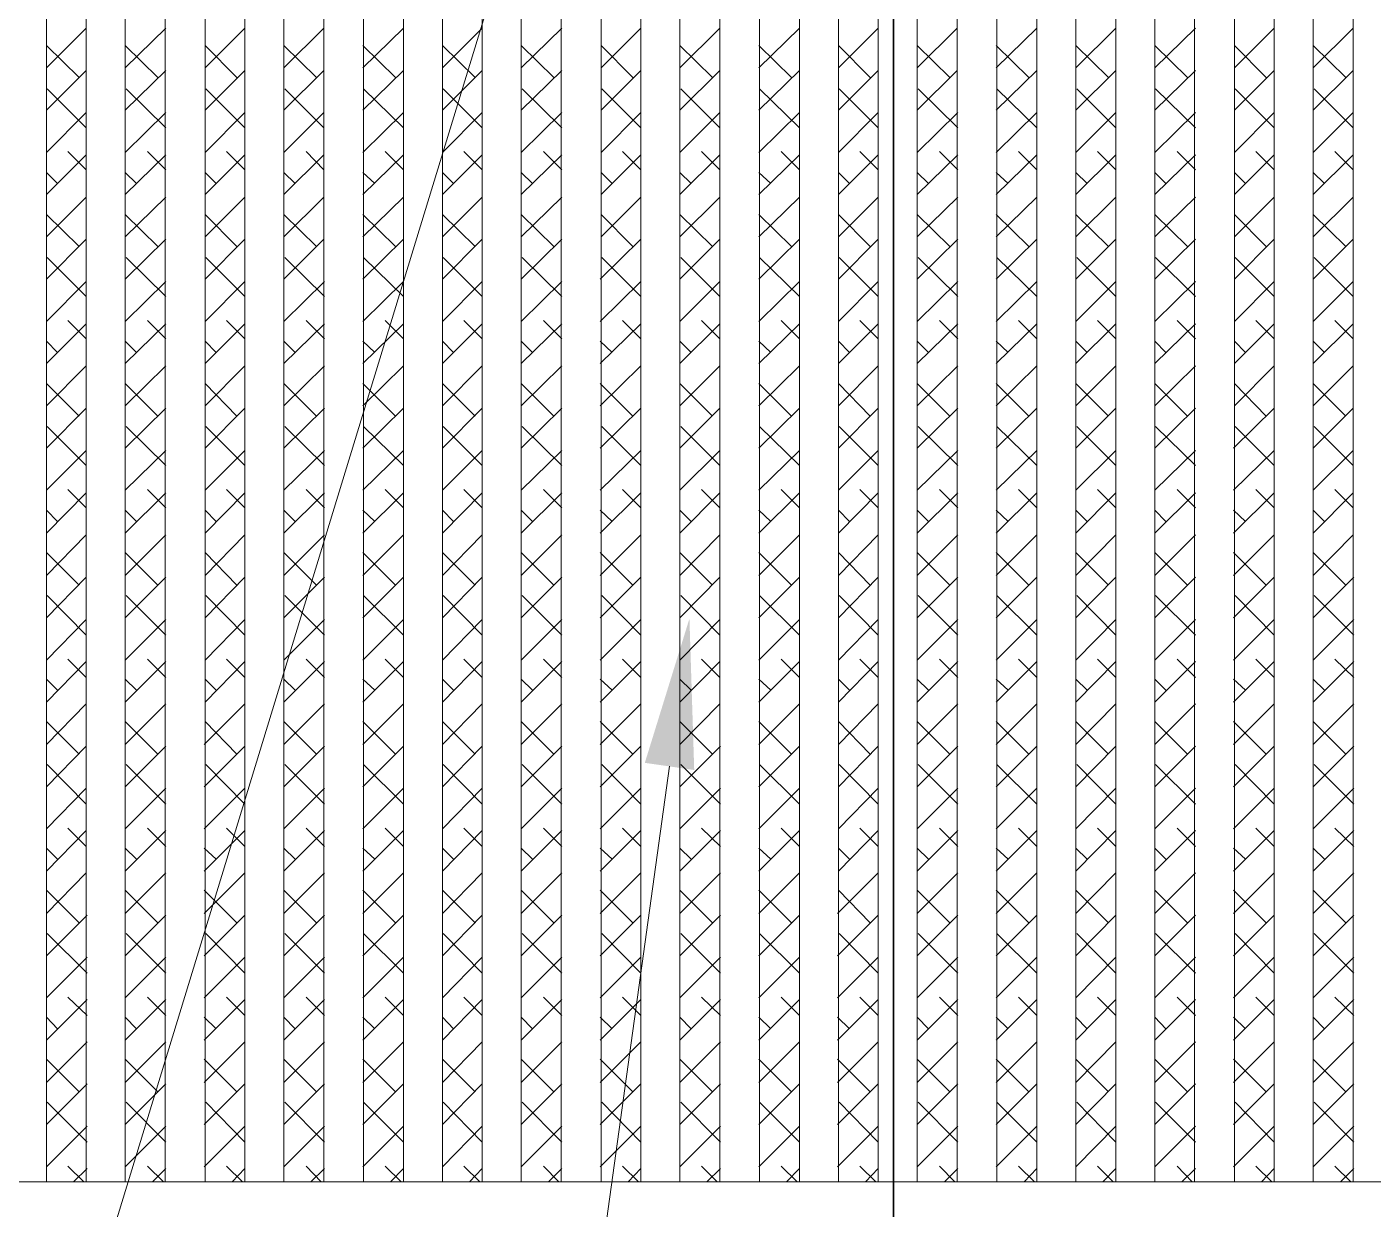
# Model space of a CAD drawing. Header units: inches. Extents: x 5 to 516, y -193 to 129.
# Drawn here: x 66.02 to 71.65, y -64.9 to -59.95 of the extents above; entities that cross this region are included whole.
import ezdxf

# ---------------------------------------------------------------- set-up
doc = ezdxf.new("R2010")
doc.units = ezdxf.units.IN
doc.header["$MEASUREMENT"] = 0
doc.layers.add('PDF4_Geometry', color=7, linetype='Continuous')
doc.layers.add('PDF4_Solid Fills', color=7, linetype='Continuous')

msp = doc.modelspace()

# ---------------------------------------------------------------- linework, layer by layer
at = {"layer": 'PDF4_Geometry', "lineweight": 35}
msp.add_lwpolyline([(69.6420867, -67.0196527), (69.6420867, -44.7463169), (69.74542, -44.7396504), (69.84542, -44.7229845)], dxfattribs=at)
at = {"layer": 'PDF4_Geometry', "lineweight": 15}
for points in [[(66.0987514, -64.7863135), (66.0987514, -55.9929795), (66.2654181, -55.9929795), (66.2654181, -64.7863135)], [(66.428755, -64.7863135), (66.428755, -55.9929795), (66.5954217, -55.9929795), (66.5954217, -64.7863135)], [(66.7620884, -64.7863135), (66.7620884, -55.9929795), (66.928755, -55.9929795), (66.928755, -64.7863135)], [(67.0920851, -64.7863135), (67.0920851, -55.9929795), (67.2587518, -55.9929795), (67.2587518, -64.7863135)], [(67.4254185, -64.7863135), (67.4254185, -55.9929795), (67.5920852, -55.9929795), (67.5920852, -64.7863135)], [(67.755422, -64.7863135), (67.755422, -55.9929795), (67.9220887, -55.9929795), (67.9220887, -64.7863135)], [(68.0854188, -64.7863135), (68.0854188, -55.9929795), (68.2520855, -55.9929795), (68.2520855, -64.7863135)], [(68.4187522, -64.7863135), (68.4187522, -55.9929795), (68.5854189, -55.9929795), (68.5854189, -64.7863135)], [(68.7487557, -64.7863135), (68.7487557, -55.9929795), (68.9154224, -55.9929795), (68.9154224, -64.7863135)], [(69.0820891, -64.7863135), (69.0820891, -55.9929795), (69.2487558, -55.9929795), (69.2487558, -64.7863135)], [(69.4120859, -64.7863135), (69.4120859, -55.9929795), (69.5787525, -55.9929795), (69.5787525, -64.7863135)], [(69.7420894, -64.7863135), (69.7420894, -55.9929795), (69.9087561, -55.9929795), (69.9087561, -64.7863135)], [(70.0754228, -64.7863135), (70.0754228, -55.9929795), (70.2420895, -55.9929795), (70.2420895, -64.7863135)], [(70.4054195, -64.7863135), (70.4054195, -55.9929795), (70.5720862, -55.9929795), (70.5720862, -64.7863135)], [(70.7354163, -64.7863135), (70.7354163, -55.9929795), (70.902083, -55.9929795), (70.902083, -64.7863135)], [(71.0687497, -64.7863135), (71.0687497, -55.9929795), (71.2354164, -55.9929795), (71.2354164, -64.7863135)], [(71.3987532, -64.7863135), (71.3987532, -55.9929795), (71.5654199, -55.9929795), (71.5654199, -64.7863135)]]:
    msp.add_lwpolyline(points, close=True, dxfattribs=at)
for points in [[(68.9587506, -56.5496473), (65.8820836, -66.6096482), (65.2120835, -66.6096482)], [(68.7054208, -63.046318), (68.2120874, -66.6096516), (67.5454207, -66.6096516)], [(65.7687547, -64.7863151), (72.5587553, -64.7863151)]]:
    msp.add_lwpolyline(points, dxfattribs=at)
at = {"layer": 'PDF4_Geometry', "color": 8, "lineweight": 15, "true_color": 0x808080}
for points in [[(66.0987514, -60.1263145), (66.2654181, -59.9596478)], [(66.428755, -60.1263145), (66.598755, -59.9596478)], [(66.7620884, -60.1263145), (66.928755, -59.9596478)], [(67.0920851, -60.1263145), (67.2587518, -59.9596478)], [(67.4220887, -60.1263145), (67.5920887, -59.9596478)], [(67.755422, -60.1263145), (67.9220887, -59.9596478)], [(68.0854188, -60.1263145), (68.2554188, -59.9596478)], [(68.4187522, -60.1263145), (68.5854189, -59.9596478)], [(68.7487557, -60.1263145), (68.9154224, -59.9596478)], [(69.0787525, -60.1263145), (69.2487525, -59.9596478)], [(69.4120859, -60.1263145), (69.5787525, -59.9596478)], [(69.7420894, -60.1263145), (69.9087561, -59.9596478)], [(70.0720862, -60.1263145), (70.2420862, -59.9596478)], [(70.4054195, -60.1263145), (70.5720862, -59.9596478)], [(70.7354163, -60.1263145), (70.9054163, -59.9596478)], [(71.0687497, -60.1263145), (71.2354164, -59.9596478)], [(71.3987532, -60.1263145), (71.5654199, -59.9596478)], [(66.235416, -60.1663129), (66.0987493, -60.0329795)], [(66.5654195, -60.1663129), (66.4287528, -60.0329795)], [(66.8954231, -60.1663129), (66.7620897, -60.0329795)], [(67.2287564, -60.1663129), (67.0920897, -60.0329795)], [(67.5587532, -60.1663129), (67.4220865, -60.0329795)], [(67.8920866, -60.1663129), (67.7554199, -60.0329795)], [(68.2220833, -60.1663129), (68.0854166, -60.0329795)], [(68.5520869, -60.1663129), (68.4187535, -60.0329795)], [(68.8854202, -60.1663129), (68.7487536, -60.0329795)], [(69.2154238, -60.1663129), (69.0787571, -60.0329795)], [(69.5454206, -60.1663129), (69.4120872, -60.0329795)], [(69.8787539, -60.1663129), (69.7420872, -60.0329795)], [(70.2087507, -60.1663129), (70.072084, -60.0329795)], [(70.542084, -60.1663129), (70.4054174, -60.0329795)], [(70.8720876, -60.1663129), (70.7354209, -60.0329795)], [(71.2020844, -60.1663129), (71.068751, -60.0329795)], [(71.5354177, -60.1663129), (71.3987511, -60.0329795)], [(66.0987514, -60.3029842), (66.2654181, -60.1363175)], [(66.428755, -60.3029842), (66.598755, -60.1363175)], [(66.7620884, -60.3029842), (66.928755, -60.1363175)], [(67.0920851, -60.3029842), (67.2587518, -60.1363175)], [(67.4220887, -60.3029842), (67.5920887, -60.1363175)], [(67.755422, -60.3029842), (67.9220887, -60.1363175)], [(68.0854188, -60.3029842), (68.2554188, -60.1363175)], [(68.4187522, -60.3029842), (68.5854189, -60.1363175)], [(68.7487557, -60.3029842), (68.9154224, -60.1363175)], [(69.0787525, -60.3029842), (69.2487525, -60.1363175)], [(69.4120859, -60.3029842), (69.5787525, -60.1363175)], [(69.7420894, -60.3029842), (69.9087561, -60.1363175)], [(70.0720862, -60.3029842), (70.2420862, -60.1363175)], [(70.4054195, -60.3029842), (70.5720862, -60.1363175)], [(70.7354163, -60.3029842), (70.9054163, -60.1363175)], [(71.0687497, -60.3029842), (71.2354164, -60.1363175)], [(71.3987532, -60.3029842), (71.5654199, -60.1363175)], [(66.2654181, -60.3763145), (66.1020848, -60.2129812)], [(66.5987515, -60.3763145), (66.4320848, -60.2129812)], [(66.928755, -60.3763145), (66.7654217, -60.2129812)], [(67.2587518, -60.3763145), (67.0954185, -60.2129812)], [(67.5920852, -60.3763145), (67.4254185, -60.2129812)], [(67.9220887, -60.3763145), (67.7587554, -60.2129812)], [(68.2554221, -60.3763145), (68.0887554, -60.2129812)], [(68.5854189, -60.3763145), (68.4220855, -60.2129812)], [(68.9154224, -60.3763145), (68.7520891, -60.2129812)], [(69.2487558, -60.3763145), (69.0820891, -60.2129812)], [(69.5787525, -60.3763145), (69.4154192, -60.2129812)], [(69.9120859, -60.3763145), (69.7454192, -60.2129812)], [(70.2420895, -60.3763145), (70.0754228, -60.2129812)], [(70.5720862, -60.3763145), (70.4087529, -60.2129812)], [(70.9054196, -60.3763145), (70.7387529, -60.2129812)], [(71.2354164, -60.3763145), (71.072083, -60.2129812)], [(71.5654199, -60.3763145), (71.4020866, -60.2129812)], [(66.0987514, -60.4796471), (66.2654181, -60.3129804)], [(66.428755, -60.4796471), (66.598755, -60.3129804)], [(66.7620884, -60.4796471), (66.928755, -60.3129804)], [(67.0920851, -60.4796471), (67.2587518, -60.3129804)], [(67.4220887, -60.4796471), (67.5920887, -60.3129804)], [(67.755422, -60.4796471), (67.9220887, -60.3129804)], [(68.0854188, -60.4796471), (68.2554188, -60.3129804)], [(68.4187522, -60.4796471), (68.5854189, -60.3129804)], [(68.7487557, -60.4796471), (68.9154224, -60.3129804)], [(69.0787525, -60.4796471), (69.2487525, -60.3129804)], [(69.4120859, -60.4796471), (69.5787525, -60.3129804)], [(69.7420894, -60.4796471), (69.9120894, -60.3129804)], [(70.0720862, -60.4796471), (70.2420862, -60.3129804)], [(70.4054195, -60.4796471), (70.5720862, -60.3129804)], [(70.7354163, -60.4796471), (70.9054163, -60.3129804)], [(71.0687497, -60.4796471), (71.2354164, -60.3129804)], [(71.3987532, -60.4796471), (71.5654199, -60.3129804)], [(66.2654181, -60.5529842), (66.1887515, -60.4763175)], [(66.5987515, -60.5529842), (66.5220848, -60.4763175)], [(66.928755, -60.5529842), (66.8520884, -60.4763175)], [(67.2587518, -60.5529842), (67.1854185, -60.4763175)], [(67.5920852, -60.5529842), (67.5154185, -60.4763175)], [(67.9220887, -60.5529842), (67.8454221, -60.4763175)], [(68.2554221, -60.5529842), (68.1787554, -60.4763175)], [(68.5854189, -60.5529842), (68.5087522, -60.4763175)], [(68.9154224, -60.5529842), (68.8387557, -60.4763175)], [(69.2487558, -60.5529842), (69.1720891, -60.4763175)], [(69.5787525, -60.5529842), (69.5020859, -60.4763175)], [(69.9120859, -60.5529842), (69.8354192, -60.4763175)], [(70.2420895, -60.5529842), (70.1654228, -60.4763175)], [(70.5720862, -60.5529842), (70.4954195, -60.4763175)], [(70.9054196, -60.5529842), (70.8287529, -60.4763175)], [(71.2354164, -60.5529842), (71.1587497, -60.4763175)], [(71.5654199, -60.5529842), (71.4887532, -60.4763175)], [(66.0987514, -60.6563167), (66.2654181, -60.48965)], [(66.428755, -60.6563167), (66.598755, -60.48965)], [(66.7620884, -60.6563167), (66.928755, -60.48965)], [(67.0920851, -60.6563167), (67.2587518, -60.48965)], [(67.4220887, -60.6563167), (67.5920887, -60.48965)], [(67.755422, -60.6563167), (67.9220887, -60.48965)], [(68.0854188, -60.6563167), (68.2554188, -60.48965)], [(68.4187522, -60.6563167), (68.5854189, -60.48965)], [(68.7487557, -60.6563167), (68.9154224, -60.48965)], [(69.0787525, -60.6563167), (69.2487525, -60.48965)], [(69.4120859, -60.6563167), (69.5787525, -60.48965)], [(69.7420894, -60.6563167), (69.9120894, -60.48965)], [(70.0720862, -60.6563167), (70.2420862, -60.48965)], [(70.4054195, -60.6563167), (70.5720862, -60.48965)], [(70.7354163, -60.6563167), (70.9054163, -60.48965)], [(71.0687497, -60.6563167), (71.2354164, -60.48965)], [(71.3987532, -60.6563167), (71.5654199, -60.48965)], [(66.145423, -60.6096452), (66.0987563, -60.5629785)], [(66.4754198, -60.6096452), (66.4287531, -60.5629785)], [(66.8087531, -60.6096452), (66.7620865, -60.5629785)], [(67.1387499, -60.6096452), (67.0920832, -60.5629785)], [(67.4720833, -60.6096452), (67.4220833, -60.5629785)], [(67.8020868, -60.6096452), (67.7554201, -60.5629785)], [(68.1320904, -60.6096452), (68.0854237, -60.5629785)], [(68.4654237, -60.6096452), (68.4187571, -60.5629785)], [(68.7954205, -60.6096452), (68.7487538, -60.5629785)], [(69.1287539, -60.6096452), (69.0787539, -60.5629785)], [(69.4587506, -60.6096452), (69.412084, -60.5629785)], [(69.7887542, -60.6096452), (69.7420875, -60.5629785)], [(70.1220875, -60.6096452), (70.0720875, -60.5629785)], [(70.4520843, -60.6096452), (70.4054176, -60.5629785)], [(70.7820879, -60.6096452), (70.7354212, -60.5629785)], [(71.1154212, -60.6096452), (71.0687546, -60.5629785)], [(71.445418, -60.6096452), (71.3987513, -60.5629785)], [(66.0987514, -60.8329796), (66.2654181, -60.6663129)], [(66.428755, -60.8329796), (66.598755, -60.6663129)], [(66.7620884, -60.8329796), (66.928755, -60.6663129)], [(67.0920851, -60.8329796), (67.2587518, -60.6663129)], [(67.4220887, -60.8329796), (67.5920887, -60.6663129)], [(67.755422, -60.8329796), (67.9220887, -60.6663129)], [(68.0854188, -60.8329796), (68.2554188, -60.6663129)], [(68.4187522, -60.8329796), (68.5854189, -60.6663129)], [(68.7487557, -60.8329796), (68.9154224, -60.6663129)], [(69.0787525, -60.8329796), (69.2487525, -60.6663129)], [(69.4120859, -60.8329796), (69.5787525, -60.6663129)], [(69.7420894, -60.8329796), (69.9120894, -60.6663129)], [(70.0720862, -60.8329796), (70.2420862, -60.6663129)], [(70.4054195, -60.8329796), (70.5720862, -60.6663129)], [(70.7354163, -60.8329796), (70.9054163, -60.6663129)], [(71.0687497, -60.8329796), (71.2354164, -60.6663129)], [(71.3987532, -60.8329796), (71.5654199, -60.6663129)], [(66.235416, -60.872978), (66.0987493, -60.7396446)], [(66.5654195, -60.872978), (66.4287528, -60.7396446)], [(66.8954231, -60.872978), (66.7620897, -60.7396446)], [(67.2287564, -60.872978), (67.0920897, -60.7396446)], [(67.5587532, -60.872978), (67.4220865, -60.7396446)], [(67.8920866, -60.872978), (67.7554199, -60.7396446)], [(68.2220833, -60.872978), (68.0854166, -60.7396446)], [(68.5520869, -60.872978), (68.4187535, -60.7396446)], [(68.8854202, -60.872978), (68.7487536, -60.7396446)], [(69.2154238, -60.872978), (69.0787571, -60.7396446)], [(69.5454206, -60.872978), (69.4120872, -60.7396446)], [(69.8787539, -60.872978), (69.7420872, -60.7396446)], [(70.2087507, -60.872978), (70.072084, -60.7396446)], [(70.542084, -60.872978), (70.4054174, -60.7396446)], [(70.8720876, -60.872978), (70.7354209, -60.7396446)], [(71.2020844, -60.872978), (71.068751, -60.7396446)], [(71.5354177, -60.872978), (71.3987511, -60.7396446)], [(66.0987514, -61.0096493), (66.2654181, -60.8429826)], [(66.428755, -61.0096493), (66.598755, -60.8429826)], [(66.7620884, -61.0096493), (66.928755, -60.8429826)], [(67.0920851, -61.0096493), (67.2587518, -60.8429826)], [(67.4220887, -61.0096493), (67.5920887, -60.8429826)], [(67.755422, -61.0096493), (67.9220887, -60.8429826)], [(68.0854188, -61.0096493), (68.2554188, -60.8429826)], [(68.4154224, -61.0096493), (68.5854224, -60.8429826)], [(68.7487557, -61.0096493), (68.9154224, -60.8429826)], [(69.0787525, -61.0096493), (69.2487525, -60.8429826)], [(69.4120859, -61.0096493), (69.5787525, -60.8429826)], [(69.7420894, -61.0096493), (69.9120894, -60.8429826)], [(70.0720862, -61.0096493), (70.2420862, -60.8429826)], [(70.4054195, -61.0096493), (70.5720862, -60.8429826)], [(70.7354163, -61.0096493), (70.9054163, -60.8429826)], [(71.0687497, -61.0096493), (71.2354164, -60.8429826)], [(71.3987532, -61.0096493), (71.5654199, -60.8429826)], [(66.2654181, -61.0829796), (66.1020848, -60.9196463)], [(66.5987515, -61.0829796), (66.4320848, -60.9196463)], [(66.928755, -61.0829796), (66.7654217, -60.9196463)], [(67.2620884, -61.0829796), (67.0954217, -60.9196463)], [(67.5920852, -61.0829796), (67.4254185, -60.9196463)], [(67.9220887, -61.0829796), (67.7587554, -60.9196463)], [(68.2554221, -61.0829796), (68.0887554, -60.9196463)], [(68.5854189, -61.0829796), (68.4220855, -60.9196463)], [(68.9154224, -61.0829796), (68.7520891, -60.9196463)], [(69.2487558, -61.0829796), (69.0820891, -60.9196463)], [(69.5787525, -61.0829796), (69.4154192, -60.9196463)], [(69.9120859, -61.0829796), (69.7454192, -60.9196463)], [(70.2420895, -61.0829796), (70.0754228, -60.9196463)], [(70.5720862, -61.0829796), (70.4087529, -60.9196463)], [(70.9054196, -61.0829796), (70.7387529, -60.9196463)], [(71.2354164, -61.0829796), (71.072083, -60.9196463)], [(71.5654199, -61.0829796), (71.4020866, -60.9196463)], [(66.0987514, -61.1863189), (66.2654181, -61.0196523)], [(66.428755, -61.1863189), (66.598755, -61.0196523)], [(66.7620884, -61.1863189), (66.928755, -61.0196523)], [(67.0920851, -61.1863189), (67.2620851, -61.0196523)], [(67.4220887, -61.1863189), (67.5920887, -61.0196523)], [(67.755422, -61.1863189), (67.9220887, -61.0196523)], [(68.0854188, -61.1863189), (68.2554188, -61.0196523)], [(68.4154224, -61.1863189), (68.5854224, -61.0196523)], [(68.7487557, -61.1863189), (68.9154224, -61.0196523)], [(69.0787525, -61.1863189), (69.2487525, -61.0196523)], [(69.4120859, -61.1863189), (69.5787525, -61.0196523)], [(69.7420894, -61.1863189), (69.9120894, -61.0196523)], [(70.0720862, -61.1863189), (70.2420862, -61.0196523)], [(70.4054195, -61.1863189), (70.5720862, -61.0196523)], [(70.7354163, -61.1863189), (70.9054163, -61.0196523)], [(71.0687497, -61.1863189), (71.2354164, -61.0196523)], [(71.3987532, -61.1863189), (71.5654199, -61.0196523)], [(66.0987514, -61.3629818), (66.2654181, -61.1963151)], [(66.2654181, -61.2596493), (66.1887515, -61.1829826)], [(66.428755, -61.3629818), (66.598755, -61.1963151)], [(66.5987515, -61.2596493), (66.5220848, -61.1829826)], [(66.7620884, -61.3629818), (66.928755, -61.1963151)], [(66.928755, -61.2596493), (66.8520884, -61.1829826)], [(67.0920851, -61.3629818), (67.2620851, -61.1963151)], [(67.2620884, -61.2596493), (67.1854217, -61.1829826)], [(67.4220887, -61.3629818), (67.5920887, -61.1963151)], [(67.5920852, -61.2596493), (67.5154185, -61.1829826)], [(67.755422, -61.3629818), (67.9220887, -61.1963151)], [(67.9220887, -61.2596493), (67.8454221, -61.1829826)], [(68.0854188, -61.3629818), (68.2554188, -61.1963151)], [(68.2554221, -61.2596493), (68.1787554, -61.1829826)], [(68.4154224, -61.3629818), (68.5854224, -61.1963151)], [(68.5854189, -61.2596493), (68.5087522, -61.1829826)], [(68.7487557, -61.3629818), (68.9154224, -61.1963151)], [(68.9154224, -61.2596493), (68.8387557, -61.1829826)], [(69.0787525, -61.3629818), (69.2487525, -61.1963151)], [(69.2487558, -61.2596493), (69.1720891, -61.1829826)], [(69.4120859, -61.3629818), (69.5787525, -61.1963151)], [(69.5787525, -61.2596493), (69.5020859, -61.1829826)], [(69.7420894, -61.3629818), (69.9120894, -61.1963151)], [(69.9120859, -61.2596493), (69.8354192, -61.1829826)], [(70.0720862, -61.3629818), (70.2420862, -61.1963151)], [(70.2420895, -61.2596493), (70.1654228, -61.1829826)], [(70.4054195, -61.3629818), (70.5720862, -61.1963151)], [(70.5720862, -61.2596493), (70.4954195, -61.1829826)], [(70.7354163, -61.3629818), (70.9054163, -61.1963151)], [(70.9054196, -61.2596493), (70.8287529, -61.1829826)], [(71.0687497, -61.3629818), (71.2354164, -61.1963151)], [(71.2354164, -61.2596493), (71.1587497, -61.1829826)], [(71.3987532, -61.3629818), (71.5654199, -61.1963151)], [(71.5654199, -61.2596493), (71.4887532, -61.1829826)], [(66.145423, -61.316317), (66.0987563, -61.2696504)], [(66.4754198, -61.316317), (66.4287531, -61.2696504)], [(66.8087531, -61.316317), (66.7620865, -61.2696504)], [(67.1387499, -61.316317), (67.0920832, -61.2696504)], [(67.4720833, -61.316317), (67.4220833, -61.2696504)], [(67.8020868, -61.316317), (67.7554201, -61.2696504)], [(68.1320904, -61.316317), (68.0854237, -61.2696504)], [(68.4654237, -61.316317), (68.4154237, -61.2696504)], [(68.7954205, -61.316317), (68.7487538, -61.2696504)], [(69.1287539, -61.316317), (69.0787539, -61.2696504)], [(69.4587506, -61.316317), (69.412084, -61.2696504)], [(69.7887542, -61.316317), (69.7420875, -61.2696504)], [(70.1220875, -61.316317), (70.0720875, -61.2696504)], [(70.4520843, -61.316317), (70.4054176, -61.2696504)], [(70.7820879, -61.316317), (70.7354212, -61.2696504)], [(71.1154212, -61.316317), (71.0687546, -61.2696504)], [(71.445418, -61.316317), (71.3987513, -61.2696504)], [(66.0987514, -61.5396447), (66.2654181, -61.372978)], [(66.428755, -61.5396447), (66.598755, -61.372978)], [(66.7620884, -61.5396447), (66.928755, -61.372978)], [(67.0920851, -61.5396447), (67.2620851, -61.372978)], [(67.4220887, -61.5396447), (67.5920887, -61.372978)], [(67.755422, -61.5396447), (67.9220887, -61.372978)], [(68.0854188, -61.5396447), (68.2554188, -61.372978)], [(68.4154224, -61.5396447), (68.5854224, -61.372978)], [(68.7487557, -61.5396447), (68.9154224, -61.372978)], [(69.0787525, -61.5396447), (69.2487525, -61.372978)], [(69.4120859, -61.5396447), (69.5787525, -61.372978)], [(69.7420894, -61.5396447), (69.9120894, -61.372978)], [(70.0720862, -61.5396447), (70.2420862, -61.372978)], [(70.4054195, -61.5396447), (70.5720862, -61.372978)], [(70.7354163, -61.5396447), (70.9054163, -61.372978)], [(71.0687497, -61.5396447), (71.2354164, -61.372978)], [(71.3987532, -61.5396447), (71.5654199, -61.372978)], [(66.235416, -61.5829797), (66.0987493, -61.446313)], [(66.5654195, -61.5829797), (66.4287528, -61.446313)], [(66.8954231, -61.5829797), (66.7620897, -61.446313)], [(67.2287564, -61.5829797), (67.0920897, -61.446313)], [(67.5587532, -61.5829797), (67.4220865, -61.446313)], [(67.8920866, -61.5829797), (67.7554199, -61.446313)], [(68.2220833, -61.5829797), (68.0854166, -61.446313)], [(68.5520869, -61.5829797), (68.4154202, -61.446313)], [(68.8854202, -61.5829797), (68.7487536, -61.446313)], [(69.2154238, -61.5829797), (69.0787571, -61.446313)], [(69.5454206, -61.5829797), (69.4120872, -61.446313)], [(69.8787539, -61.5829797), (69.7420872, -61.446313)], [(70.2087507, -61.5829797), (70.072084, -61.446313)], [(70.542084, -61.5829797), (70.4054174, -61.446313)], [(70.8720876, -61.5829797), (70.7354209, -61.446313)], [(71.2020844, -61.5829797), (71.068751, -61.446313)], [(71.5354177, -61.5829797), (71.3987511, -61.446313)], [(66.0987514, -61.7163144), (66.2654181, -61.5496477)], [(66.428755, -61.7163144), (66.598755, -61.5496477)], [(66.7620884, -61.7163144), (66.928755, -61.5496477)], [(67.0920851, -61.7163144), (67.2620851, -61.5496477)], [(67.4220887, -61.7163144), (67.5920887, -61.5496477)], [(67.755422, -61.7163144), (67.9220887, -61.5496477)], [(68.0854188, -61.7163144), (68.2554188, -61.5496477)], [(68.4154224, -61.7163144), (68.5854224, -61.5496477)], [(68.7487557, -61.7163144), (68.9154224, -61.5496477)], [(69.0787525, -61.7163144), (69.2487525, -61.5496477)], [(69.4120859, -61.7163144), (69.5787525, -61.5496477)], [(69.7420894, -61.7163144), (69.9120894, -61.5496477)], [(70.0720862, -61.7163144), (70.2420862, -61.5496477)], [(70.4054195, -61.7163144), (70.5720862, -61.5496477)], [(70.7354163, -61.7163144), (70.9054163, -61.5496477)], [(71.0654199, -61.7163144), (71.2354199, -61.5496477)], [(71.3987532, -61.7163144), (71.5654199, -61.5496477)], [(66.2654181, -61.7896447), (66.1020848, -61.6263114)], [(66.5987515, -61.7896447), (66.4320848, -61.6263114)], [(66.928755, -61.7896447), (66.7654217, -61.6263114)], [(67.2620884, -61.7896447), (67.0954217, -61.6263114)], [(67.5920852, -61.7896447), (67.4254185, -61.6263114)], [(67.9220887, -61.7896447), (67.7587554, -61.6263114)], [(68.2554221, -61.7896447), (68.0887554, -61.6263114)], [(68.5854189, -61.7896447), (68.4220855, -61.6263114)], [(68.9154224, -61.7896447), (68.7520891, -61.6263114)], [(69.2487558, -61.7896447), (69.0820891, -61.6263114)], [(69.5787525, -61.7896447), (69.4154192, -61.6263114)], [(69.9120859, -61.7896447), (69.7454192, -61.6263114)], [(70.2420895, -61.7896447), (70.0754228, -61.6263114)], [(70.5720862, -61.7896447), (70.4087529, -61.6263114)], [(70.9054196, -61.7896447), (70.7387529, -61.6263114)], [(71.2354164, -61.7896447), (71.072083, -61.6263114)], [(71.5654199, -61.7896447), (71.4020866, -61.6263114)], [(66.0987514, -61.892984), (66.2654181, -61.7263173)], [(66.428755, -61.892984), (66.598755, -61.7263173)], [(66.7620884, -61.892984), (66.928755, -61.7263173)], [(67.0920851, -61.892984), (67.2620851, -61.7263173)], [(67.4220887, -61.892984), (67.5920887, -61.7263173)], [(67.755422, -61.892984), (67.9220887, -61.7263173)], [(68.0854188, -61.892984), (68.2554188, -61.7263173)], [(68.4154224, -61.892984), (68.5854224, -61.7263173)], [(68.7487557, -61.892984), (68.9154224, -61.7263173)], [(69.0787525, -61.892984), (69.2487525, -61.7263173)], [(69.4120859, -61.892984), (69.5787525, -61.7263173)], [(69.7420894, -61.892984), (69.9120894, -61.7263173)], [(70.0720862, -61.892984), (70.2420862, -61.7263173)], [(70.4054195, -61.892984), (70.5720862, -61.7263173)], [(70.7354163, -61.892984), (70.9054163, -61.7263173)], [(71.0654199, -61.892984), (71.2354199, -61.7263173)], [(71.3987532, -61.892984), (71.5654199, -61.7263173)], [(66.2654181, -61.9663144), (66.1887515, -61.8896477)], [(66.5987515, -61.9663144), (66.5220848, -61.8896477)], [(66.928755, -61.9663144), (66.8520884, -61.8896477)], [(67.2620884, -61.9663144), (67.1854217, -61.8896477)], [(67.5920852, -61.9663144), (67.5154185, -61.8896477)], [(67.9220887, -61.9663144), (67.8454221, -61.8896477)], [(68.2554221, -61.9663144), (68.1787554, -61.8896477)], [(68.5854189, -61.9663144), (68.5087522, -61.8896477)], [(68.9154224, -61.9663144), (68.8387557, -61.8896477)], [(69.2487558, -61.9663144), (69.1720891, -61.8896477)], [(69.5787525, -61.9663144), (69.5020859, -61.8896477)], [(69.9120859, -61.9663144), (69.8354192, -61.8896477)], [(70.2420895, -61.9663144), (70.1654228, -61.8896477)], [(70.5720862, -61.9663144), (70.4954195, -61.8896477)], [(70.9054196, -61.9663144), (70.8287529, -61.8896477)], [(71.2354164, -61.9663144), (71.1587497, -61.8896477)], [(71.5654199, -61.9663144), (71.4887532, -61.8896477)], [(66.0987514, -62.0729835), (66.2654181, -61.9029835)], [(66.428755, -62.0729835), (66.598755, -61.9029835)], [(66.7620884, -62.0729835), (66.928755, -61.9029835)], [(67.0920851, -62.0729835), (67.2620851, -61.9029835)], [(67.4220887, -62.0729835), (67.5920887, -61.9029835)], [(67.755422, -62.0729835), (67.9220887, -61.9029835)], [(68.0854188, -62.0729835), (68.2554188, -61.9029835)], [(68.4154224, -62.0729835), (68.5854224, -61.9029835)], [(68.7487557, -62.0729835), (68.9154224, -61.9029835)], [(69.0787525, -62.0729835), (69.2487525, -61.9029835)], [(69.4120859, -62.0729835), (69.5787525, -61.9029835)], [(69.7420894, -62.0729835), (69.9120894, -61.9029835)], [(70.0720862, -62.0729835), (70.2420862, -61.9029835)], [(70.4054195, -62.0729835), (70.5720862, -61.9029835)], [(70.7354163, -62.0729835), (70.9054163, -61.9029835)], [(71.0654199, -62.0729835), (71.2354199, -61.9029835)], [(71.3987532, -62.0729835), (71.5654199, -61.9029835)], [(66.145423, -62.0229821), (66.0987563, -61.9763155)], [(66.4754198, -62.0229821), (66.4287531, -61.9763155)], [(66.8087531, -62.0229821), (66.7620865, -61.9763155)], [(67.1387499, -62.0229821), (67.0920832, -61.9763155)], [(67.4720833, -62.0229821), (67.4220833, -61.9763155)], [(67.8020868, -62.0229821), (67.7554201, -61.9763155)], [(68.1320904, -62.0229821), (68.0854237, -61.9763155)], [(68.4654237, -62.0229821), (68.4154237, -61.9763155)], [(68.7954205, -62.0229821), (68.7487538, -61.9763155)], [(69.1287539, -62.0229821), (69.0787539, -61.9763155)], [(69.4587506, -62.0229821), (69.412084, -61.9763155)], [(69.7887542, -62.0229821), (69.7420875, -61.9763155)], [(70.1220875, -62.0229821), (70.0720875, -61.9763155)], [(70.4520843, -62.0229821), (70.4054176, -61.9763155)], [(70.7820879, -62.0229821), (70.7354212, -61.9763155)], [(71.1154212, -62.0229821), (71.0654212, -61.9763155)], [(71.445418, -62.0229821), (71.3987513, -61.9763155)], [(66.0987514, -62.2496464), (66.2654181, -62.0796464)], [(66.428755, -62.2496464), (66.598755, -62.0796464)], [(66.7620884, -62.2496464), (66.928755, -62.0796464)], [(67.0920851, -62.2496464), (67.2620851, -62.0796464)], [(67.4220887, -62.2496464), (67.5920887, -62.0796464)], [(67.755422, -62.2496464), (67.9220887, -62.0796464)], [(68.0854188, -62.2496464), (68.2554188, -62.0796464)], [(68.4154224, -62.2496464), (68.5854224, -62.0796464)], [(68.7487557, -62.2496464), (68.9154224, -62.0796464)], [(69.0787525, -62.2496464), (69.2487525, -62.0796464)], [(69.4120859, -62.2496464), (69.5787525, -62.0796464)], [(69.7420894, -62.2496464), (69.9120894, -62.0796464)], [(70.0720862, -62.2496464), (70.2420862, -62.0796464)], [(70.4054195, -62.2496464), (70.5720862, -62.0796464)], [(70.7354163, -62.2496464), (70.9054163, -62.0796464)], [(71.0654199, -62.2496464), (71.2354199, -62.0796464)], [(71.3987532, -62.2496464), (71.5654199, -62.0796464)], [(66.235416, -62.2896448), (66.0987493, -62.1529781)], [(66.5654195, -62.2896448), (66.4287528, -62.1529781)], [(66.8954231, -62.2896448), (66.7620897, -62.1529781)], [(67.2287564, -62.2896448), (67.0920897, -62.1529781)], [(67.5587532, -62.2896448), (67.4220865, -62.1529781)], [(67.8920866, -62.2896448), (67.7554199, -62.1529781)], [(68.2220833, -62.2896448), (68.0854166, -62.1529781)], [(68.5520869, -62.2896448), (68.4154202, -62.1529781)], [(68.8854202, -62.2896448), (68.7487536, -62.1529781)], [(69.2154238, -62.2896448), (69.0787571, -62.1529781)], [(69.5454206, -62.2896448), (69.4120872, -62.1529781)], [(69.8787539, -62.2896448), (69.7420872, -62.1529781)], [(70.2087507, -62.2896448), (70.072084, -62.1529781)], [(70.542084, -62.2896448), (70.4054174, -62.1529781)], [(70.8720876, -62.2896448), (70.7354209, -62.1529781)], [(71.2020844, -62.2896448), (71.0654177, -62.1529781)], [(71.5354177, -62.2896448), (71.3987511, -62.1529781)], [(66.0987514, -62.426316), (66.2654181, -62.256316)], [(66.428755, -62.426316), (66.598755, -62.256316)], [(66.7620884, -62.426316), (66.928755, -62.256316)], [(67.0920851, -62.426316), (67.2620851, -62.256316)], [(67.4220887, -62.426316), (67.5920887, -62.256316)], [(67.755422, -62.426316), (67.9220887, -62.256316)], [(68.0854188, -62.426316), (68.2554188, -62.256316)], [(68.4154224, -62.426316), (68.5854224, -62.256316)], [(68.7487557, -62.426316), (68.9154224, -62.256316)], [(69.0787525, -62.426316), (69.2487525, -62.256316)], [(69.4120859, -62.426316), (69.5787525, -62.256316)], [(69.7420894, -62.426316), (69.9120894, -62.256316)], [(70.0720862, -62.426316), (70.2420862, -62.256316)], [(70.4054195, -62.426316), (70.5720862, -62.256316)], [(70.7354163, -62.426316), (70.9054163, -62.256316)], [(71.0654199, -62.426316), (71.2354199, -62.256316)], [(71.3987532, -62.426316), (71.5687532, -62.256316)], [(66.2654181, -62.4996464), (66.1020848, -62.3329797)], [(66.5987515, -62.4996464), (66.4320848, -62.3329797)], [(66.928755, -62.4996464), (66.7654217, -62.3329797)], [(67.2620884, -62.4996464), (67.0954217, -62.3329797)], [(67.5920852, -62.4996464), (67.4254185, -62.3329797)], [(67.9220887, -62.4996464), (67.7587554, -62.3329797)], [(68.2554221, -62.4996464), (68.0887554, -62.3329797)], [(68.5854189, -62.4996464), (68.4220855, -62.3329797)], [(68.9154224, -62.4996464), (68.7520891, -62.3329797)], [(69.2487558, -62.4996464), (69.0820891, -62.3329797)], [(69.5787525, -62.4996464), (69.4154192, -62.3329797)], [(69.9120859, -62.4996464), (69.7454192, -62.3329797)], [(70.2420895, -62.4996464), (70.0754228, -62.3329797)], [(70.5720862, -62.4996464), (70.4087529, -62.3329797)], [(70.9054196, -62.4996464), (70.7387529, -62.3329797)], [(71.2354164, -62.4996464), (71.072083, -62.3329797)], [(71.5687497, -62.4996464), (71.402083, -62.3329797)], [(66.0987514, -62.6029857), (66.2654181, -62.4329857)], [(66.428755, -62.6029857), (66.598755, -62.4329857)], [(66.7620884, -62.6029857), (66.928755, -62.4329857)], [(67.0920851, -62.6029857), (67.2620851, -62.4329857)], [(67.4220887, -62.6029857), (67.5920887, -62.4329857)], [(67.755422, -62.6029857), (67.9220887, -62.4329857)], [(68.0854188, -62.6029857), (68.2554188, -62.4329857)], [(68.4154224, -62.6029857), (68.5854224, -62.4329857)], [(68.7487557, -62.6029857), (68.9154224, -62.4329857)], [(69.0787525, -62.6029857), (69.2487525, -62.4329857)], [(69.4120859, -62.6029857), (69.5787525, -62.4329857)], [(69.7420894, -62.6029857), (69.9120894, -62.4329857)], [(70.0720862, -62.6029857), (70.2420862, -62.4329857)], [(70.4054195, -62.6029857), (70.5720862, -62.4329857)], [(70.7354163, -62.6029857), (70.9054163, -62.4329857)], [(71.0654199, -62.6029857), (71.2354199, -62.4329857)], [(71.3987532, -62.6029857), (71.5687532, -62.4329857)], [(66.0987514, -62.7796486), (66.2654181, -62.6096486)], [(66.2654181, -62.6763161), (66.1887515, -62.5996494)], [(66.428755, -62.7796486), (66.598755, -62.6096486)], [(66.5987515, -62.6763161), (66.5220848, -62.5996494)], [(66.7620884, -62.7796486), (66.928755, -62.6096486)], [(66.928755, -62.6763161), (66.8520884, -62.5996494)], [(67.0920851, -62.7796486), (67.2620851, -62.6096486)], [(67.2620884, -62.6763161), (67.1854217, -62.5996494)], [(67.4220887, -62.7796486), (67.5920887, -62.6096486)], [(67.5920852, -62.6763161), (67.5154185, -62.5996494)], [(67.755422, -62.7796486), (67.9220887, -62.6096486)], [(67.9220887, -62.6763161), (67.8454221, -62.5996494)], [(68.0854188, -62.7796486), (68.2554188, -62.6096486)], [(68.2554221, -62.6763161), (68.1787554, -62.5996494)], [(68.4154224, -62.7796486), (68.5854224, -62.6096486)], [(68.5854189, -62.6763161), (68.5087522, -62.5996494)], [(68.7487557, -62.7796486), (68.9154224, -62.6096486)], [(68.9154224, -62.6763161), (68.8387557, -62.5996494)], [(69.0787525, -62.7796486), (69.2487525, -62.6096486)], [(69.2487558, -62.6763161), (69.1720891, -62.5996494)], [(69.4120859, -62.7796486), (69.5787525, -62.6096486)], [(69.5787525, -62.6763161), (69.5020859, -62.5996494)], [(69.7420894, -62.7796486), (69.9120894, -62.6096486)], [(69.9120859, -62.6763161), (69.8354192, -62.5996494)], [(70.0720862, -62.7796486), (70.2420862, -62.6096486)], [(70.2420895, -62.6763161), (70.1654228, -62.5996494)], [(70.4054195, -62.7796486), (70.5720862, -62.6096486)], [(70.5720862, -62.6763161), (70.4954195, -62.5996494)], [(70.7354163, -62.7796486), (70.9054163, -62.6096486)], [(70.9054196, -62.6763161), (70.8287529, -62.5996494)], [(71.0654199, -62.7796486), (71.2354199, -62.6096486)], [(71.2354164, -62.6763161), (71.1587497, -62.5996494)], [(71.3987532, -62.7796486), (71.5687532, -62.6096486)], [(71.5687497, -62.6763161), (71.4887497, -62.5996494)], [(66.145423, -62.7296472), (66.0987563, -62.6829806)], [(66.4754198, -62.7296472), (66.4287531, -62.6829806)], [(66.8087531, -62.7296472), (66.7620865, -62.6829806)], [(67.1387499, -62.7296472), (67.0920832, -62.6829806)], [(67.4720833, -62.7296472), (67.4220833, -62.6829806)], [(67.8020868, -62.7296472), (67.7554201, -62.6829806)], [(68.1320904, -62.7296472), (68.0854237, -62.6829806)], [(68.4654237, -62.7296472), (68.4154237, -62.6829806)], [(68.7954205, -62.7296472), (68.7487538, -62.6829806)], [(69.1287539, -62.7296472), (69.0787539, -62.6829806)], [(69.4587506, -62.7296472), (69.412084, -62.6829806)], [(69.7887542, -62.7296472), (69.7420875, -62.6829806)], [(70.1220875, -62.7296472), (70.0720875, -62.6829806)], [(70.4520843, -62.7296472), (70.4054176, -62.6829806)], [(70.7820879, -62.7296472), (70.7354212, -62.6829806)], [(71.1154212, -62.7296472), (71.0654212, -62.6829806)], [(71.445418, -62.7296472), (71.3987513, -62.6829806)], [(66.0987514, -62.9563115), (66.2654181, -62.7863115)], [(66.428755, -62.9563115), (66.598755, -62.7863115)], [(66.7587518, -62.9563115), (66.9287518, -62.7863115)], [(67.0920851, -62.9563115), (67.2620851, -62.7863115)], [(67.4220887, -62.9563115), (67.5920887, -62.7863115)], [(67.755422, -62.9563115), (67.9220887, -62.7863115)], [(68.0854188, -62.9563115), (68.2554188, -62.7863115)], [(68.4154224, -62.9563115), (68.5854224, -62.7863115)], [(68.7487557, -62.9563115), (68.9154224, -62.7863115)], [(69.0787525, -62.9563115), (69.2487525, -62.7863115)], [(69.4120859, -62.9563115), (69.5787525, -62.7863115)], [(69.7420894, -62.9563115), (69.9120894, -62.7863115)], [(70.0720862, -62.9563115), (70.2420862, -62.7863115)], [(70.4054195, -62.9563115), (70.5720862, -62.7863115)], [(70.7354163, -62.9563115), (70.9054163, -62.7863115)], [(71.0654199, -62.9563115), (71.2354199, -62.7863115)], [(71.3987532, -62.9563115), (71.5687532, -62.7863115)], [(66.235416, -62.9963166), (66.0987493, -62.85965)], [(66.5654195, -62.9963166), (66.4287528, -62.85965)], [(66.8954231, -62.9963166), (66.7620897, -62.85965)], [(67.2287564, -62.9963166), (67.0920897, -62.85965)], [(67.5587532, -62.9963166), (67.4220865, -62.85965)], [(67.8920866, -62.9963166), (67.7554199, -62.85965)], [(68.2220833, -62.9963166), (68.0854166, -62.85965)], [(68.5520869, -62.9963166), (68.4154202, -62.85965)], [(68.8854202, -62.9963166), (68.7487536, -62.85965)], [(69.2154238, -62.9963166), (69.0787571, -62.85965)], [(69.5454206, -62.9963166), (69.4120872, -62.85965)], [(69.8787539, -62.9963166), (69.7420872, -62.85965)], [(70.2087507, -62.9963166), (70.072084, -62.85965)], [(70.542084, -62.9963166), (70.4054174, -62.85965)], [(70.8720876, -62.9963166), (70.7354209, -62.85965)], [(71.2020844, -62.9963166), (71.0654177, -62.85965)], [(71.5354177, -62.9963166), (71.3987511, -62.85965)], [(66.0987514, -63.1329811), (66.2654181, -62.9629811)], [(66.428755, -63.1329811), (66.598755, -62.9629811)], [(66.7587518, -63.1329811), (66.9287518, -62.9629811)], [(67.0920851, -63.1329811), (67.2620851, -62.9629811)], [(67.4220887, -63.1329811), (67.5920887, -62.9629811)], [(67.755422, -63.1329811), (67.9220887, -62.9629811)], [(68.0854188, -63.1329811), (68.2554188, -62.9629811)], [(68.4154224, -63.1329811), (68.5854224, -62.9629811)], [(68.7487557, -63.1329811), (68.9187557, -62.9629811)], [(69.0787525, -63.1329811), (69.2487525, -62.9629811)], [(69.4120859, -63.1329811), (69.5787525, -62.9629811)], [(69.7420894, -63.1329811), (69.9120894, -62.9629811)], [(70.0720862, -63.1329811), (70.2420862, -62.9629811)], [(70.4054195, -63.1329811), (70.5720862, -62.9629811)], [(70.7354163, -63.1329811), (70.9054163, -62.9629811)], [(71.0654199, -63.1329811), (71.2354199, -62.9629811)], [(71.3987532, -63.1329811), (71.5687532, -62.9629811)], [(66.2654181, -63.2063115), (66.1020848, -63.0396448)], [(66.5987515, -63.2063115), (66.4320848, -63.0396448)], [(66.928755, -63.2063115), (66.7654217, -63.0396448)], [(67.2620884, -63.2063115), (67.0954217, -63.0396448)], [(67.5920852, -63.2063115), (67.4254185, -63.0396448)], [(67.9220887, -63.2063115), (67.7587554, -63.0396448)], [(68.2554221, -63.2063115), (68.0887554, -63.0396448)], [(68.5854189, -63.2063115), (68.4220855, -63.0396448)], [(68.9187522, -63.2063115), (68.7520855, -63.0396448)], [(69.2487558, -63.2063115), (69.0820891, -63.0396448)], [(69.5787525, -63.2063115), (69.4154192, -63.0396448)], [(69.9120859, -63.2063115), (69.7454192, -63.0396448)], [(70.2420895, -63.2063115), (70.0754228, -63.0396448)], [(70.5720862, -63.2063115), (70.4087529, -63.0396448)], [(70.9054196, -63.2063115), (70.7387529, -63.0396448)], [(71.2354164, -63.2063115), (71.072083, -63.0396448)], [(71.5687497, -63.2063115), (71.402083, -63.0396448)], [(66.0987514, -63.3096508), (66.2654181, -63.1396508)], [(66.428755, -63.3096508), (66.598755, -63.1396508)], [(66.7587518, -63.3096508), (66.9287518, -63.1396508)], [(67.0920851, -63.3096508), (67.2620851, -63.1396508)], [(67.4220887, -63.3096508), (67.5920887, -63.1396508)], [(67.755422, -63.3096508), (67.9220887, -63.1396508)], [(68.0854188, -63.3096508), (68.2554188, -63.1396508)], [(68.4154224, -63.3096508), (68.5854224, -63.1396508)], [(68.7487557, -63.3096508), (68.9187557, -63.1396508)], [(69.0787525, -63.3096508), (69.2487525, -63.1396508)], [(69.4120859, -63.3096508), (69.5787525, -63.1396508)], [(69.7420894, -63.3096508), (69.9120894, -63.1396508)], [(70.0720862, -63.3096508), (70.2420862, -63.1396508)], [(70.4054195, -63.3096508), (70.5720862, -63.1396508)], [(70.7354163, -63.3096508), (70.9054163, -63.1396508)], [(71.0654199, -63.3096508), (71.2354199, -63.1396508)], [(71.3987532, -63.3096508), (71.5687532, -63.1396508)], [(66.0987514, -63.4863137), (66.2654181, -63.3163137)], [(66.2654181, -63.3829812), (66.1887515, -63.3063145)], [(66.428755, -63.4863137), (66.598755, -63.3163137)], [(66.5987515, -63.3829812), (66.5220848, -63.3063145)], [(66.7587518, -63.4863137), (66.9287518, -63.3163137)], [(66.928755, -63.3829812), (66.8520884, -63.3063145)], [(67.0920851, -63.4863137), (67.2620851, -63.3163137)], [(67.2620884, -63.3829812), (67.1854217, -63.3063145)], [(67.4220887, -63.4863137), (67.5920887, -63.3163137)], [(67.5920852, -63.3829812), (67.5154185, -63.3063145)], [(67.755422, -63.4863137), (67.9220887, -63.3163137)], [(67.9220887, -63.3829812), (67.8454221, -63.3063145)], [(68.0854188, -63.4863137), (68.2554188, -63.3163137)], [(68.2554221, -63.3829812), (68.1787554, -63.3063145)], [(68.4154224, -63.4863137), (68.5854224, -63.3163137)], [(68.5854189, -63.3829812), (68.5087522, -63.3063145)], [(68.7487557, -63.4863137), (68.9187557, -63.3163137)], [(68.9187522, -63.3829812), (68.8387522, -63.3063145)], [(69.0787525, -63.4863137), (69.2487525, -63.3163137)], [(69.2487558, -63.3829812), (69.1720891, -63.3063145)], [(69.4120859, -63.4863137), (69.5787525, -63.3163137)], [(69.5787525, -63.3829812), (69.5020859, -63.3063145)], [(69.7420894, -63.4863137), (69.9120894, -63.3163137)], [(69.9120859, -63.3829812), (69.8354192, -63.3063145)], [(70.0720862, -63.4863137), (70.2420862, -63.3163137)], [(70.2420895, -63.3829812), (70.1654228, -63.3063145)], [(70.4054195, -63.4863137), (70.5720862, -63.3163137)], [(70.5720862, -63.3829812), (70.4954195, -63.3063145)], [(70.7354163, -63.4863137), (70.9054163, -63.3163137)], [(70.9054196, -63.3829812), (70.8287529, -63.3063145)], [(71.0654199, -63.4863137), (71.2354199, -63.3163137)], [(71.2354164, -63.3829812), (71.1587497, -63.3063145)], [(71.3987532, -63.4863137), (71.5687532, -63.3163137)], [(71.5687497, -63.3829812), (71.4887497, -63.3063145)], [(66.145423, -63.4363191), (66.0987563, -63.3896524)], [(66.4754198, -63.4363191), (66.4287531, -63.3896524)], [(66.8087531, -63.4363191), (66.7587531, -63.3896524)], [(67.1387499, -63.4363191), (67.0920832, -63.3896524)], [(67.4720833, -63.4363191), (67.4220833, -63.3896524)], [(67.8020868, -63.4363191), (67.7554201, -63.3896524)], [(68.1320904, -63.4363191), (68.0854237, -63.3896524)], [(68.4654237, -63.4363191), (68.4154237, -63.3896524)], [(68.7954205, -63.4363191), (68.7487538, -63.3896524)], [(69.1287539, -63.4363191), (69.0787539, -63.3896524)], [(69.4587506, -63.4363191), (69.412084, -63.3896524)], [(69.7887542, -63.4363191), (69.7420875, -63.3896524)], [(70.1220875, -63.4363191), (70.0720875, -63.3896524)], [(70.4520843, -63.4363191), (70.4054176, -63.3896524)], [(70.7820879, -63.4363191), (70.7354212, -63.3896524)], [(71.1154212, -63.4363191), (71.0654212, -63.3896524)], [(71.445418, -63.4363191), (71.3987513, -63.3896524)], [(66.0987514, -63.6629834), (66.2654181, -63.4929833)], [(66.428755, -63.6629834), (66.598755, -63.4929833)], [(66.7587518, -63.6629834), (66.9287518, -63.4929833)], [(67.0920851, -63.6629834), (67.2620851, -63.4929833)], [(67.4220887, -63.6629834), (67.5920887, -63.4929833)], [(67.755422, -63.6629834), (67.9220887, -63.4929833)], [(68.0854188, -63.6629834), (68.2554188, -63.4929833)], [(68.4154224, -63.6629834), (68.5854224, -63.4929833)], [(68.7487557, -63.6629834), (68.9187557, -63.4929833)], [(69.0787525, -63.6629834), (69.2487525, -63.4929833)], [(69.4087561, -63.6629834), (69.5787561, -63.4929833)], [(69.7420894, -63.6629834), (69.9120894, -63.4929833)], [(70.0720862, -63.6629834), (70.2420862, -63.4929833)], [(70.4054195, -63.6629834), (70.5720862, -63.4929833)], [(70.7354163, -63.6629834), (70.9054163, -63.4929833)], [(71.0654199, -63.6629834), (71.2354199, -63.4929833)], [(71.3987532, -63.6629834), (71.5687532, -63.4929833)], [(66.235416, -63.7029817), (66.0987493, -63.5663151)], [(66.5654195, -63.7029817), (66.4287528, -63.5663151)], [(66.8954231, -63.7029817), (66.7587564, -63.5663151)], [(67.2287564, -63.7029817), (67.0920897, -63.5663151)], [(67.5587532, -63.7029817), (67.4220865, -63.5663151)], [(67.8920866, -63.7029817), (67.7554199, -63.5663151)], [(68.2220833, -63.7029817), (68.0854166, -63.5663151)], [(68.5520869, -63.7029817), (68.4154202, -63.5663151)], [(68.8854202, -63.7029817), (68.7487536, -63.5663151)], [(69.2154238, -63.7029817), (69.0787571, -63.5663151)], [(69.5454206, -63.7029817), (69.4120872, -63.5663151)], [(69.8787539, -63.7029817), (69.7420872, -63.5663151)], [(70.2087507, -63.7029817), (70.072084, -63.5663151)], [(70.542084, -63.7029817), (70.4054174, -63.5663151)], [(70.8720876, -63.7029817), (70.7354209, -63.5663151)], [(71.2020844, -63.7029817), (71.0654177, -63.5663151)], [(71.5354177, -63.7029817), (71.3987511, -63.5663151)], [(66.0987514, -63.8396462), (66.2687515, -63.6696462)], [(66.428755, -63.8396462), (66.598755, -63.6696462)], [(66.7587518, -63.8396462), (66.9287518, -63.6696462)], [(67.0920851, -63.8396462), (67.2620851, -63.6696462)], [(67.4220887, -63.8396462), (67.5920887, -63.6696462)], [(67.755422, -63.8396462), (67.9220887, -63.6696462)], [(68.0854188, -63.8396462), (68.2554188, -63.6696462)], [(68.4154224, -63.8396462), (68.5854224, -63.6696462)], [(68.7487557, -63.8396462), (68.9187557, -63.6696462)], [(69.0787525, -63.8396462), (69.2487525, -63.6696462)], [(69.4087561, -63.8396462), (69.5787561, -63.6696462)], [(69.7420894, -63.8396462), (69.9120894, -63.6696462)], [(70.0720862, -63.8396462), (70.2420862, -63.6696462)], [(70.4054195, -63.8396462), (70.5720862, -63.6696462)], [(70.7354163, -63.8396462), (70.9054163, -63.6696462)], [(71.0654199, -63.8396462), (71.2354199, -63.6696462)], [(71.3987532, -63.8396462), (71.5687532, -63.6696462)], [(66.2687547, -63.9129834), (66.102088, -63.7463167)], [(66.5987515, -63.9129834), (66.4320848, -63.7463167)], [(66.928755, -63.9129834), (66.7654217, -63.7463167)], [(67.2620884, -63.9129834), (67.0954217, -63.7463167)], [(67.5920852, -63.9129834), (67.4254185, -63.7463167)], [(67.9220887, -63.9129834), (67.7587554, -63.7463167)], [(68.2554221, -63.9129834), (68.0887554, -63.7463167)], [(68.5854189, -63.9129834), (68.4220855, -63.7463167)], [(68.9187522, -63.9129834), (68.7520855, -63.7463167)], [(69.2487558, -63.9129834), (69.0820891, -63.7463167)], [(69.5787525, -63.9129834), (69.4154192, -63.7463167)], [(69.9120859, -63.9129834), (69.7454192, -63.7463167)], [(70.2420895, -63.9129834), (70.0754228, -63.7463167)], [(70.5720862, -63.9129834), (70.4087529, -63.7463167)], [(70.9054196, -63.9129834), (70.7387529, -63.7463167)], [(71.2354164, -63.9129834), (71.072083, -63.7463167)], [(71.5687497, -63.9129834), (71.402083, -63.7463167)], [(66.0987514, -64.0163159), (66.2687515, -63.8463159)], [(66.428755, -64.0163159), (66.598755, -63.8463159)], [(66.7587518, -64.0163159), (66.9287518, -63.8463159)], [(67.0920851, -64.0163159), (67.2620851, -63.8463159)], [(67.4220887, -64.0163159), (67.5920887, -63.8463159)], [(67.755422, -64.0163159), (67.9220887, -63.8463159)], [(68.0854188, -64.0163159), (68.2554188, -63.8463159)], [(68.4154224, -64.0163159), (68.5854224, -63.8463159)], [(68.7487557, -64.0163159), (68.9187557, -63.8463159)], [(69.0787525, -64.0163159), (69.2487525, -63.8463159)], [(69.4087561, -64.0163159), (69.5787561, -63.8463159)], [(69.7420894, -64.0163159), (69.9120894, -63.8463159)], [(70.0720862, -64.0163159), (70.2420862, -63.8463159)], [(70.4054195, -64.0163159), (70.5720862, -63.8463159)], [(70.7354163, -64.0163159), (70.9054163, -63.8463159)], [(71.0654199, -64.0163159), (71.2354199, -63.8463159)], [(71.3987532, -64.0163159), (71.5687532, -63.8463159)], [(66.0987514, -64.1929788), (66.2687515, -64.0229788)], [(66.2687547, -64.0896463), (66.1887547, -64.0129796)], [(66.428755, -64.1929788), (66.598755, -64.0229788)], [(66.5987515, -64.0896463), (66.5220848, -64.0129796)], [(66.7587518, -64.1929788), (66.9287518, -64.0229788)], [(66.928755, -64.0896463), (66.8520884, -64.0129796)], [(67.0920851, -64.1929788), (67.2620851, -64.0229788)], [(67.2620884, -64.0896463), (67.1854217, -64.0129796)], [(67.4220887, -64.1929788), (67.5920887, -64.0229788)], [(67.5920852, -64.0896463), (67.5154185, -64.0129796)], [(67.755422, -64.1929788), (67.9220887, -64.0229788)], [(67.9220887, -64.0896463), (67.8454221, -64.0129796)], [(68.0854188, -64.1929788), (68.2554188, -64.0229788)], [(68.2554221, -64.0896463), (68.1787554, -64.0129796)], [(68.4154224, -64.1929788), (68.5854224, -64.0229788)], [(68.5854189, -64.0896463), (68.5087522, -64.0129796)], [(68.7487557, -64.1929788), (68.9187557, -64.0229788)], [(68.9187522, -64.0896463), (68.8387522, -64.0129796)], [(69.0787525, -64.1929788), (69.2487525, -64.0229788)], [(69.2487558, -64.0896463), (69.1720891, -64.0129796)], [(69.4087561, -64.1929788), (69.5787561, -64.0229788)], [(69.5787525, -64.0896463), (69.5020859, -64.0129796)], [(69.7420894, -64.1929788), (69.9120894, -64.0229788)], [(69.9120859, -64.0896463), (69.8354192, -64.0129796)], [(70.0720862, -64.1929788), (70.2420862, -64.0229788)], [(70.2420895, -64.0896463), (70.1654228, -64.0129796)], [(70.4054195, -64.1929788), (70.5720862, -64.0229788)], [(70.5720862, -64.0896463), (70.4954195, -64.0129796)], [(70.7354163, -64.1929788), (70.9054163, -64.0229788)], [(70.9054196, -64.0896463), (70.8287529, -64.0129796)], [(71.0654199, -64.1929788), (71.2354199, -64.0229788)], [(71.2354164, -64.0896463), (71.1587497, -64.0129796)], [(71.3987532, -64.1929788), (71.5687532, -64.0229788)], [(71.5687497, -64.0896463), (71.4887497, -64.0129796)], [(66.145423, -64.146314), (66.0987563, -64.096314)], [(66.4754198, -64.146314), (66.4287531, -64.096314)], [(66.8087531, -64.146314), (66.7587531, -64.096314)], [(67.1387499, -64.146314), (67.0920832, -64.096314)], [(67.4720833, -64.146314), (67.4220833, -64.096314)], [(67.8020868, -64.146314), (67.7554201, -64.096314)], [(68.1320904, -64.146314), (68.0854237, -64.096314)], [(68.4654237, -64.146314), (68.4154237, -64.096314)], [(68.7954205, -64.146314), (68.7487538, -64.096314)], [(69.1287539, -64.146314), (69.0787539, -64.096314)], [(69.4587506, -64.146314), (69.4087506, -64.096314)], [(69.7887542, -64.146314), (69.7420875, -64.096314)], [(70.1220875, -64.146314), (70.0720875, -64.096314)], [(70.4520843, -64.146314), (70.4054176, -64.096314)], [(70.7820879, -64.146314), (70.7354212, -64.096314)], [(71.1154212, -64.146314), (71.0654212, -64.096314)], [(71.445418, -64.146314), (71.3987513, -64.096314)], [(66.0987514, -64.3696484), (66.2687515, -64.1996484)], [(66.428755, -64.3696484), (66.598755, -64.1996484)], [(66.7587518, -64.3696484), (66.9287518, -64.1996484)], [(67.0920851, -64.3696484), (67.2620851, -64.1996484)], [(67.4220887, -64.3696484), (67.5920887, -64.1996484)], [(67.755422, -64.3696484), (67.9220887, -64.1996484)], [(68.0854188, -64.3696484), (68.2554188, -64.1996484)], [(68.4154224, -64.3696484), (68.5854224, -64.1996484)], [(68.7487557, -64.3696484), (68.9187557, -64.1996484)], [(69.0787525, -64.3696484), (69.2487525, -64.1996484)], [(69.4087561, -64.3696484), (69.5787561, -64.1996484)], [(69.7420894, -64.3696484), (69.9120894, -64.1996484)], [(70.0720862, -64.3696484), (70.2420862, -64.1996484)], [(70.4054195, -64.3696484), (70.5720862, -64.1996484)], [(70.7354163, -64.3696484), (70.9054163, -64.1996484)], [(71.0654199, -64.3696484), (71.2354199, -64.1996484)], [(71.3987532, -64.3696484), (71.5687532, -64.1996484)], [(66.235416, -64.4096468), (66.0987493, -64.2729801)], [(66.5654195, -64.4096468), (66.4287528, -64.2729801)], [(66.8954231, -64.4096468), (66.7587564, -64.2729801)], [(67.2287564, -64.4096468), (67.0920897, -64.2729801)], [(67.5587532, -64.4096468), (67.4220865, -64.2729801)], [(67.8920866, -64.4096468), (67.7554199, -64.2729801)], [(68.2220833, -64.4096468), (68.0854166, -64.2729801)], [(68.5520869, -64.4096468), (68.4154202, -64.2729801)], [(68.8854202, -64.4096468), (68.7487536, -64.2729801)], [(69.2154238, -64.4096468), (69.0787571, -64.2729801)], [(69.5454206, -64.4096468), (69.4087539, -64.2729801)], [(69.8787539, -64.4096468), (69.7420872, -64.2729801)], [(70.2087507, -64.4096468), (70.072084, -64.2729801)], [(70.542084, -64.4096468), (70.4054174, -64.2729801)], [(70.8720876, -64.4096468), (70.7354209, -64.2729801)], [(71.2020844, -64.4096468), (71.0654177, -64.2729801)], [(71.5354177, -64.4096468), (71.3987511, -64.2729801)], [(66.0987514, -64.5463181), (66.2687515, -64.3763181)], [(66.428755, -64.5463181), (66.598755, -64.3763181)], [(66.7587518, -64.5463181), (66.9287518, -64.3763181)], [(67.0920851, -64.5463181), (67.2620851, -64.3763181)], [(67.4220887, -64.5463181), (67.5920887, -64.3763181)], [(67.755422, -64.5463181), (67.9220887, -64.3763181)], [(68.0854188, -64.5463181), (68.2554188, -64.3763181)], [(68.4154224, -64.5463181), (68.5854224, -64.3763181)], [(68.7487557, -64.5463181), (68.9187557, -64.3763181)], [(69.0787525, -64.5463181), (69.2487525, -64.3763181)], [(69.4087561, -64.5463181), (69.5787561, -64.3763181)], [(69.7420894, -64.5463181), (69.9120894, -64.3763181)], [(70.0720862, -64.5463181), (70.2420862, -64.3763181)], [(70.4054195, -64.5463181), (70.5720862, -64.3763181)], [(70.7354163, -64.5463181), (70.9054163, -64.3763181)], [(71.0654199, -64.5463181), (71.2354199, -64.3763181)], [(71.3987532, -64.5463181), (71.5687532, -64.3763181)], [(66.2687547, -64.6196485), (66.102088, -64.4529818)], [(66.5987515, -64.6196485), (66.4320848, -64.4529818)], [(66.928755, -64.6196485), (66.7654217, -64.4529818)], [(67.2620884, -64.6196485), (67.0954217, -64.4529818)], [(67.5920852, -64.6196485), (67.4254185, -64.4529818)], [(67.9220887, -64.6196485), (67.7587554, -64.4529818)], [(68.2554221, -64.6196485), (68.0887554, -64.4529818)], [(68.5854189, -64.6196485), (68.4220855, -64.4529818)], [(68.9187522, -64.6196485), (68.7520855, -64.4529818)], [(69.2487558, -64.6196485), (69.0820891, -64.4529818)], [(69.5787525, -64.6196485), (69.4154192, -64.4529818)], [(69.9120859, -64.6196485), (69.7454192, -64.4529818)], [(70.2420895, -64.6196485), (70.0754228, -64.4529818)], [(70.5720862, -64.6196485), (70.4087529, -64.4529818)], [(70.9054196, -64.6196485), (70.7387529, -64.4529818)], [(71.2354164, -64.6196485), (71.072083, -64.4529818)], [(71.5687497, -64.6196485), (71.402083, -64.4529818)], [(66.0987514, -64.722981), (66.2687515, -64.552981)], [(66.428755, -64.722981), (66.598755, -64.552981)], [(66.7587518, -64.722981), (66.9287518, -64.552981)], [(67.0920851, -64.722981), (67.2620851, -64.552981)], [(67.4220887, -64.722981), (67.5920887, -64.552981)], [(67.755422, -64.722981), (67.9220887, -64.552981)], [(68.0854188, -64.722981), (68.2554188, -64.552981)], [(68.4154224, -64.722981), (68.5854224, -64.552981)], [(68.7487557, -64.722981), (68.9187557, -64.552981)], [(69.0787525, -64.722981), (69.2487525, -64.552981)], [(69.4087561, -64.722981), (69.5787561, -64.552981)], [(69.7420894, -64.722981), (69.9120894, -64.552981)], [(70.0720862, -64.722981), (70.2420862, -64.552981)], [(70.4054195, -64.722981), (70.5720862, -64.552981)], [(70.7354163, -64.722981), (70.9054163, -64.552981)], [(71.0654199, -64.722981), (71.2354199, -64.552981)], [(71.3987532, -64.722981), (71.5687532, -64.552981)], [(66.2554219, -64.7863151), (66.1887553, -64.7196485)], [(66.212087, -64.7863151), (66.2687536, -64.7296485)], [(66.5887553, -64.7863151), (66.5220886, -64.7196485)], [(66.5420837, -64.7863151), (66.5987504, -64.7296485)], [(66.9187521, -64.7863151), (66.8520854, -64.7196485)], [(66.8754171, -64.7863151), (66.9287504, -64.7296485)], [(67.2487556, -64.7863151), (67.1854223, -64.7196485)], [(67.2054206, -64.7863151), (67.2620873, -64.7296485)], [(67.582089, -64.7863151), (67.5154223, -64.7196485)], [(67.538754, -64.7863151), (67.5920873, -64.7296485)], [(67.9120857, -64.7863151), (67.8454191, -64.7196485)], [(67.8687508, -64.7863151), (67.9220841, -64.7296485)], [(68.2420893, -64.7863151), (68.178756, -64.7196485)], [(68.1987543, -64.7863151), (68.255421, -64.7296485)], [(68.5754227, -64.7863151), (68.508756, -64.7196485)], [(68.5320877, -64.7863151), (68.585421, -64.7296485)], [(68.9054194, -64.7863151), (68.8387528, -64.7196485)], [(68.8620845, -64.7863151), (68.9187511, -64.7296485)], [(69.2387528, -64.7863151), (69.1720861, -64.7196485)], [(69.1954178, -64.7863151), (69.2487512, -64.7296485)], [(69.5687496, -64.7863151), (69.5020829, -64.7196485)], [(69.5254214, -64.7863151), (69.5787547, -64.7296485)], [(69.8987531, -64.7863151), (69.8354198, -64.7196485)], [(69.8554181, -64.7863151), (69.9120848, -64.7296485)], [(70.2320865, -64.7863151), (70.1654198, -64.7196485)], [(70.1887515, -64.7863151), (70.2420848, -64.7296485)], [(70.56209, -64.7863151), (70.4954233, -64.7196485)], [(70.5187551, -64.7863151), (70.5720884, -64.7296485)], [(70.8920868, -64.7863151), (70.8287535, -64.7196485)], [(70.8487518, -64.7863151), (70.9054185, -64.7296485)], [(71.2254202, -64.7863151), (71.1587535, -64.7196485)], [(71.1820852, -64.7863151), (71.2354185, -64.7296485)], [(71.5554169, -64.7863151), (71.4887502, -64.7196485)], [(71.5120887, -64.7863151), (71.5687554, -64.7296485)]]:
    msp.add_lwpolyline(points, dxfattribs=at)
at = {"layer": 'PDF4_Solid Fills', "lineweight": 15, "transparency": 33554559}
msp.add_solid([(68.6020882, -63.0329852), (68.7887549, -62.4296518), (68.8087549, -63.0629852)], dxfattribs=at)

doc.saveas('drawing.dxf')
